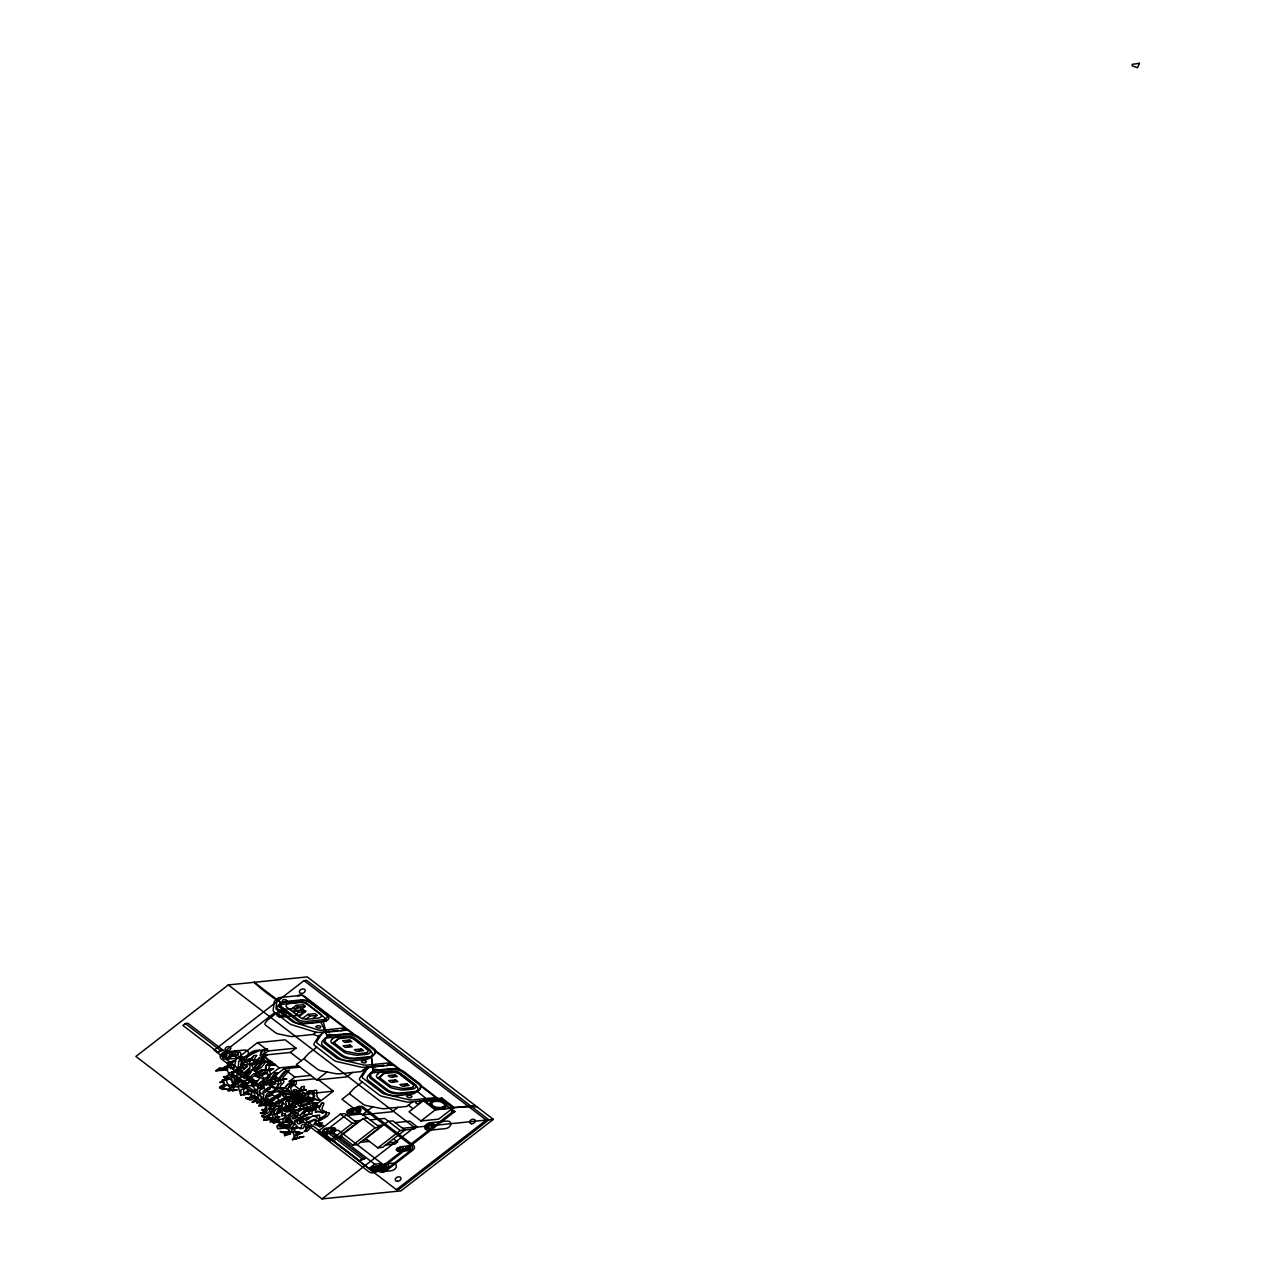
<?xml version="1.0" encoding="UTF-8"?>
<svg xmlns="http://www.w3.org/2000/svg" width="1262" height="1262" viewBox="0 0 1262 1262"><rect width="100%" height="100%" fill="white"/><g stroke="black" fill="none" stroke-linecap="round" stroke-linejoin="round"><path stroke-width="1.5" d="M242.604 1067.952L242.367 1066.611L239.449 1067.636L241.121 1068.804L247.273 1066.469L245.506 1064.418C233.659 1070.428 247.305 1059.181 251.595 1059.938M270.478 1068.946L273.665 1068.662L269.674 1071.154L270.478 1074.577L267.86 1074.845L267.039 1071.422L271.03 1068.93L266.203 1070.097L266.219 1065.727L268.427 1064.387L269.973 1065.601L275.526 1064.513L267.008 1064.355L265.73 1065.98L265.194 1071.564L259.104 1075.476L255.208 1076.06L259.767 1078.111L258.016 1080.635L255.839 1081.36C254.056 1080.745 246.39 1083.553 252.921 1081.203A1.956 1.341 -22 0 1 252.873 1081.692M234.243 1067.668L230.441 1068.583C232.744 1066.343 231.908 1058.361 235.284 1061.326M228.832 1077.701L223.406 1076.833L227.523 1076.344M265.383 1105.039C248.835 1108.809 269.547 1100.906 256.991 1102.941C256.533 1098.492 248.472 1104.313 254.561 1100.574M230.867 1089.769C230 1092.703 224.92 1089.311 229.368 1088.633C231.892 1081.36 212.3 1088.806 224.731 1088.696C233.88 1089.516 212.884 1089.847 221.702 1085.746A4.212 2.903 -22 0 0 222.238 1085.494L223.658 1084.736L223.059 1081.487L219.888 1082.496L224.999 1078.915L229.432 1079.12L223.532 1080.54L224.731 1084.626L231.656 1086.188L236.12 1085.068L239.307 1080.051L242.067 1080.067L239.875 1081.329L239.307 1080.051M239.591 1073.915L240.301 1071.517M250.728 1064.103L248.456 1064.639L246.973 1062.983L247.052 1061.563L249.639 1060.522L248.377 1060.127M283.366 1099.959L284.975 1098.271M272.892 1106.159C275.226 1109.992 272.056 1108.588 269.295 1108.351C272.245 1104.518 263.9 1105.607 269.516 1104.849M281.284 1094.485L278.35 1094.359L275.384 1095.968L278.35 1095.968L277.687 1097.877L280.038 1096.741L280.479 1095.069C283.95 1091.63 289.708 1094.753 293.099 1092.293A1.956 1.357 -22 0 1 293.415 1091.772L293.888 1091.046A3.896 2.682 -22 0 0 294.014 1089.879L296.649 1089.611L297.138 1090.715L292.737 1093.349L294.519 1093.649L300.182 1089.453L301.728 1086.614L304.552 1086.393L303.621 1088.822L306.571 1089.942L300.735 1089.974L295.056 1094.406L283.934 1094.422L282.514 1095.384L283.098 1095.968C285.023 1099.454 300.703 1093.649 290.323 1096.315A13.409 9.26 -22 0 1 287.878 1097.498C285.007 1096.978 276.283 1101.458 284.313 1099.849M254.498 1064.103L251.879 1065.428L253.315 1068.299L250.191 1072.321L247.163 1072.779L249.103 1068.315L241.184 1075.161C239.559 1082.133 233.959 1071.233 230.473 1076.029C230.741 1078.411 236.925 1086.629 228.895 1077.89L228.816 1076.723L226.229 1077.969M273.475 1112.264L274.611 1110.087M265.935 1100.18C266.408 1100.748 257.448 1103.083 263.679 1104.282L268.743 1100.748L267.702 1099.675L264.436 1100.338L268.254 1098.476L265.556 1097.293L269.784 1094.233L272.418 1093.965C270.478 1097.293 265.115 1097.53 269.784 1094.233M294.409 1091.788L294.014 1089.879M224.873 1077.653L226.245 1077.511M240.285 1084.752L243.834 1080.745L239.496 1082.212L237.792 1084.153L238.281 1086.014A18.63 12.872 -22 0 0 242.367 1087.292C247.368 1085.636 248.472 1091.094 252.763 1091.125C259.578 1089.832 249.955 1086.913 253.914 1085.383L255.65 1085.178M234.306 1054.764L235.6 1053.013A13.014 8.992 -22 0 1 237.351 1051.483C239.654 1049.29 232.555 1051.278 232.397 1053.013A12.573 8.676 -22 0 1 230.646 1054.858L229.526 1056.468L234.574 1055.537M271.03 1102.215L268.806 1104.881M297.075 1137.535L297.422 1135.169L302.848 1132.503L295.308 1135.043L294.567 1138.292L304 1136.494L292.421 1139.696C296.538 1135.027 292.2 1129.159 286.868 1132.503L285.449 1134.38L290.717 1133.891L284.534 1135.642L284.628 1134.144A2.808 1.94 -22 0 0 283.477 1133.008C274.927 1129.616 288.525 1133.86 289.282 1130.373C287.137 1125.12 276.725 1131.667 276.867 1126.288L279.47 1123.29L283.414 1123.038L278.855 1125.846L280.779 1123.306L279.785 1123.243M303.89 1090.463L300.987 1089.09L301.728 1086.614M240.285 1069.371L237.871 1069.608L238.139 1071.454L237.051 1072.243C235.379 1080.651 247.415 1067.889 238.66 1071.438C242.777 1069.624 236.94 1068.835 239.748 1066.879M258.079 1072.321L257.89 1071.201L255.271 1071.47L256.549 1073.363L260.887 1069.955L265.414 1069.592M242.667 1059.875L239.149 1059.686L241.689 1058.786L242.825 1060.364L240.821 1065.68M294.724 1080.493C288.903 1079.42 291.506 1087.308 286.553 1089.043C283.24 1088.649 288.335 1082.796 290.607 1083.38M303.401 1120.987L299.725 1121.524L307.281 1117.454L305.372 1119.709L306.098 1120.12L312.96 1115.845L317.519 1115.403L316.178 1117.391L319.034 1119.252L324.855 1115.655L326.29 1112.879L328.925 1112.611L329.492 1113.589L327.189 1116.302L318.545 1121.366L319.065 1123.495M273.081 1105.023L276.204 1104.297M250.681 1072.763L248.961 1072.937L247.825 1074.845L248.803 1075.098L251.958 1070.081L254.388 1068.93L254.325 1067.068L256.565 1064.008L263.695 1060.553L261.55 1056.357L260.067 1055.789L261.534 1050.094L267.718 1049.101L265.667 1049.921L264.247 1052.555L263.868 1053.612L265.462 1054.732M225.535 1069.356C233.139 1059.607 221.733 1070.933 218.61 1069.782L219.336 1068.204L221.97 1067.936L221.276 1069.403M288.162 1133.765L291.427 1131.667M243.708 1075.303L247.652 1071.28M297.548 1120.435L308.78 1114.188M263.506 1101.537L266.44 1094.864C267.339 1091.078 279.801 1090.273 276.993 1089.059L277.672 1088.491M252.274 1081.266L253.867 1079.215L245.617 1080.635L253.757 1073.741L258.805 1073.852L263.537 1070.286M248.882 1079.499L248.551 1080.556M289.361 1085.872L290.37 1084.184M256.312 1063.093C247.415 1064.418 259.672 1063.677 260.177 1059.938M248.015 1092.766L248.33 1094.485L252.084 1094.059C251.69 1094.485 249.781 1089.122 253.694 1092.498C256.517 1094.785 253.804 1098.839 250.665 1097.151C251.737 1094.406 248.409 1099.928 246.295 1098.145C242.683 1097.703 255.208 1102.136 252.416 1097.845M240.585 1060.096L238.486 1061.863C239.827 1068.062 234.038 1072.179 229.006 1072.889C227.681 1078.773 236.12 1071.249 237.871 1069.608M322.283 1112.926L326.085 1111.79L322.283 1112.926L317.235 1111.128L315.453 1112.311L315.674 1108.982L311.225 1110.024L308.796 1112.611L310.042 1113.463L309.364 1114.172L305.294 1114.535L294.945 1120.577C291.396 1126.272 302.833 1115.513 300.182 1121.019M241.152 1064.671L241.121 1061.594L242.793 1060.254M233.533 1074.861L232.176 1076.186L232.76 1077.322M235.379 1050.773L234.716 1051.751A13.014 8.992 -22 0 0 232.981 1053.281C229.479 1055.3 239.181 1057.556 237.619 1053.092C243.519 1048.706 238.124 1061.563 245.759 1056.262C248.724 1055.032 250.491 1051.956 253.63 1051.057C273.065 1047.397 242.635 1054.874 246.816 1059.938M253.914 1085.383L254.829 1086.203L256.344 1082.417L251.39 1083.821L256.423 1083.853M236.578 1076.423C236.799 1081.629 247.368 1072.4 243.692 1076.66C244.292 1083.995 246.831 1070.081 247.667 1073.631L248.961 1072.937M291.175 1107.342C293.636 1101.836 283.051 1110.355 289.14 1109.377C294.882 1108.32 285.338 1114.961 284.912 1110.481L287.815 1107.389M269.011 1094.769L274.501 1090.494M276.094 1119.899L272.702 1121.965C262.922 1120.53 289.566 1117.958 275.053 1122.06A7.793 5.379 -22 0 0 274.043 1122.47L273.255 1122.77L279.707 1121.981M291.664 1120.908L286.49 1120.356C285.433 1125.641 277.466 1119.441 273.523 1123.038M303.464 1113.81L305.767 1111.223L308.922 1110.891M279.47 1078.758L275.715 1076.675L277.561 1072.81L274.927 1073.079L273.239 1077.369L279.249 1079.641L279.77 1077.196L284.171 1071.675L289.487 1070.018L282.846 1077.858A5.08 3.518 -22 0 0 282.609 1079.31M315.8 1124.584L314.143 1124.347L316.163 1120.057L314.822 1119.252L306.587 1122.565L305.325 1124.016L306.335 1127.14L312.313 1125.783L307.234 1131.178L304.363 1131.541L309.695 1126.051M305.972 1111.159L310.389 1106.948L307.376 1106.932L303.164 1109.077L306.745 1107.531M233.344 1067.762L234.527 1065.443M252.384 1064.323C247.226 1064.197 252.605 1070.223 247.163 1072.779M231.892 1085.131C225.519 1086.677 227.996 1079.673 224.999 1078.915M286.963 1001.239L286.931 1000.592A4.922 3.407 -22 0 0 283.051 999.662L282.183 1001.003A4.922 3.407 -22 0 0 283.54 1001.76M266.298 1111.286L263.095 1111.585L264.31 1113.415L260.461 1112.674L261.881 1113.699C264.862 1114.914 271.298 1112.705 269.39 1109.172M289.692 1121.129L289.44 1122.36L286.49 1120.356M283.571 1122.738C280.464 1119.441 288.115 1115.797 290.307 1113.163C292.453 1110.103 302.47 1109.85 299.946 1106.79L309.348 1103.84C311.84 1108.446 323.971 1106.6 314.948 1104.25C324.791 1099.754 298.526 1107.2 314.096 1099.107C323.498 1101.079 320.343 1100.685 317.046 1097.041L316.699 1090.21L313.796 1090.51L312.187 1094.264L313.67 1095.637C312.25 1100.543 304.016 1105.717 298.211 1105.749L298.147 1104.282L301.697 1101.568L309.711 1100.259L308.843 1098.871M256.912 1071.296L256.407 1070.381L261.565 1067.336L265.509 1062.241L261.534 1062.919L258.552 1066.706L255.366 1068.346C253.757 1064.529 266.408 1059.465 260.95 1063.361M267.749 1119.299L263.742 1120.104L264.563 1118.495C256.375 1112.516 271.188 1118.258 274.201 1118.637M286.963 1107.468C283.177 1109.361 278.318 1110.56 275.7 1113.999C278.445 1112.043 284.707 1109.992 281.536 1115.561C282.231 1111.917 288.083 1113.478 285.117 1116.87C283.84 1121.003 269.926 1119.867 277.356 1116.965L279.99 1116.696C277.309 1116.381 276.378 1120.151 279.959 1119.489M249.986 1099.991L249.024 1098.776L250.239 1097.751L253.22 1097.893L255.098 1096.426L256.88 1097.356C261.723 1103.509 254.072 1089.958 258.552 1087.497C257.401 1085.083 260.004 1082.575 262.196 1081.613L266.55 1081.297C266.392 1076.802 277.135 1074.672 262.401 1078.994L258.994 1076.092L265.761 1072.858L267.86 1074.845M290.213 1125.199L284.786 1124.537L281.489 1126.161L285.512 1125.893M259.783 1090.62L259.278 1092.797L261.96 1098.603L258.852 1099.833M243.881 1094.706L248.188 1091.251L246.973 1094.359L243.881 1094.706C243.866 1091.236 251.359 1090.794 245.853 1088.112L241.026 1089.579L240.695 1095.132L238.36 1087.024L233.013 1086.582L230.315 1088.349L232.35 1090.179L237.366 1089.674L236.735 1090.131L232.476 1090.731L229.905 1089.311L227.901 1090.762M289.692 1118.479C289.692 1120.199 284.455 1121.208 286.805 1118.795L289.787 1118.495L292.879 1122.249L291.049 1123.101L289.881 1121.098M285.244 1114.078L284.471 1115.576L281.836 1115.845M308.464 1118.795L309.916 1117.186L306.619 1117.422M257.905 1067.131L260.698 1063.582M265.036 1101.395L264.421 1103.635M299.867 1121.508C301.586 1125.925 293.999 1123.511 298.826 1119.946M296.491 1091.567L295.482 1093.144M300.167 1102.026C295.198 1101.71 303.353 1096.757 305.861 1098.003L309.821 1098.823L305.025 1096.615L307.928 1092.245L310.342 1090.92L306.981 1091.709L303.322 1096.93L295.229 1100.764L298.731 1097.151L304.221 1095.384L298.447 1099.36M297.027 1097.419C315.043 1086.55 289.282 1099.486 286.285 1099.502M262.149 1061.09L262.811 1059.67L255.823 1062.21L259.231 1058.092L254.467 1062.336L248.74 1064.292M274.69 1081.471L272.276 1081.708C273.333 1085.572 273.333 1083.317 268.853 1084.31C268.333 1086.046 274.28 1089.863 276.962 1086.992L279.139 1080.177L274.58 1081.755L274.248 1082.701L276.189 1083.506L272.355 1084.989M305.262 1111.98L300.309 1114.914L307.376 1106.932M301.05 1100.811L304.962 1098.066M304.331 1131.415C308.007 1129.679 304.284 1121.129 301.303 1125.704C303.148 1129.805 295.986 1126.114 292.453 1128.891L291.585 1129.632C291.538 1135.027 303.29 1128.985 298.416 1133.718M274.469 1099.691L271.693 1099.707C268.412 1101.032 273.286 1104.802 268.207 1104.976M287.626 1117.927L291.096 1113.999L297.027 1110.45A4.622 3.187 -22 0 1 300.261 1108.793M324.981 1111.869L324.665 1111.096C317.551 1110.118 328.01 1101.426 321.763 1103.051L319.018 1108.383L322.299 1112.343L323.451 1112.059M254.687 1100.448C253.725 1096.221 258.852 1104.266 261.376 1101.584L263.932 1094.864L260.366 1092.892C255.681 1089.201 266.282 1088.38 263.679 1088.207M292.958 1106.569L295.718 1106.6L292.863 1108.809L292.958 1106.569L288.367 1108.699L289.172 1105.906M231.687 1064.97L230.82 1062.762L231.593 1061.516L228.816 1061.784L227.46 1063.866L229.163 1066.974C226.229 1070.129 218.641 1071.438 225.362 1066.453M238.755 1052.65C236.578 1054.638 238.344 1058.944 241.436 1057.351M256.991 1102.941L257.89 1101.978L259.783 1102.483M247.368 1066.358L243.266 1069.845L246.216 1066.564M315.563 1124.584L319.87 1126.761L320.879 1125.609L317.945 1124.868L319.901 1123.117L322.536 1122.849L320.58 1124.6L321.589 1125.373M253.362 1056.404C249.718 1059.496 254.766 1061.516 257.637 1059.812M269.989 1088.791L270.257 1087.907L268.175 1087.481L266.629 1089.043C269.216 1088.317 267.938 1091.441 269.989 1088.791L269.831 1087.655M247.352 1083.979L245.916 1082.717L243.282 1082.97L239.638 1085.667L243.613 1084.784M238.786 1081.313L237.382 1082.244C235.047 1086.645 229.652 1085.572 234.495 1081.345C235.805 1078.442 230.031 1076.612 235.426 1075.887M273.68 1078.805L266.534 1084.894M255.744 1060.001L254.53 1058.755L256.785 1055.3L254.151 1055.568L251.154 1058.487C229.069 1065.254 261.344 1048.343 255.523 1050.583M303.59 1108.162L302.58 1106.522L309.253 1103.84M304.457 1100.59L300.719 1100.811L296.602 1104.155C289.976 1102.704 287.831 1106.159 295.608 1106.064M286.08 1120.025L286.506 1118.29L289.455 1117.485C294.914 1114.046 299.425 1111.349 304.394 1107.768M283.051 1100.59L281.079 1101.663C277.514 1102.105 280.511 1098.95 275.463 1102.136L276.425 1102.751L273.996 1104.534M254.261 1085.336L256.438 1083.995M234.732 1089.942L232.476 1090.731M274.927 1073.079L270.399 1079.105L260.429 1086.472L263.711 1086.251M282.72 1102.531L281.016 1105.827L282.357 1105.906L283.177 1102.925C279.833 1100.448 286.979 1098.792 288.509 1099.281M264.641 1113.999C270.052 1109.692 263.774 1106.033 268.49 1101.915C269.532 1096.993 280.306 1095.227 273.097 1100.464L271.693 1099.707M278.744 1101.458L277.814 1102.515L279.06 1102.483L276.757 1103.982L271.677 1105.512C270.226 1107.705 276.331 1103.666 276.82 1105.969L271.046 1111.38L270.809 1113.258L266.708 1115.955L267.796 1116.255C272.639 1114.441 277.151 1100.417 272.608 1116.807L274.501 1118.479L268.664 1118.858L261.755 1115.939M285.086 1108.194L293.92 1102.042L298.826 1102.168M295.103 1124.048L291.427 1127.581L292.532 1128.323M260.603 1059.891L261.865 1057.824L259.231 1058.092M297.627 1115.86L294.787 1118.195M281.899 1125.972L284.376 1124.505L281.3 1124.647L279.265 1126.24L287.641 1127.613L285.354 1125.799L282.483 1126.288M243.787 1080.982L247.352 1083.506L251.233 1079.483M266.314 1090.51C263.269 1094.264 268.885 1089.705 264.878 1090.384C261.565 1091.346 262.78 1094.533 265.604 1092.056M255.082 1060.064L253.615 1060.9L250.05 1059.244C247.115 1059.165 239.528 1065.018 242.478 1064.876M250.696 1060.411L249.277 1062.083L250.759 1064.087M272.892 1099.581L274.8 1097.072M308.685 1098.823L300.719 1100.811M286.095 1119.331C281.694 1122.517 291.711 1122.202 290.039 1125.783C286.111 1129.49 289.834 1123.811 286.884 1125.988L284.786 1124.537M263.095 1061.941L267.307 1062.052M269.405 1065.002L268.774 1069.734M256.58 1097.072L252.826 1097.987M219.336 1068.204L215.755 1070.76L223.611 1070.192M229.526 1056.468C239.938 1052.808 235.189 1060.459 234.716 1065.68C234.874 1066.926 232.965 1070.192 232.571 1067.841M228.28 984.928L135.902 1056.436L322.031 1198.9L400.969 1190.871L493.347 1119.362L307.234 976.898L228.28 984.928L414.409 1127.392L493.347 1119.362M185.309 1023.545L182.88 1025.422L218.01 1052.319L223.074 1050.173L187.928 1023.277L185.309 1023.545L220.44 1050.441L223.074 1050.173M278.034 998.321L275.242 1000.482A2.903 2.003 -22 0 0 274.17 1002.138L273.176 1010.231A2.903 2.003 -22 0 0 273.759 1011.588L289.329 1023.514A11.532 7.966 -22 0 0 291.869 1024.791L314.916 1031.937A11.532 7.966 -22 0 0 319.759 1032.348L337.885 1030.502L337.017 1031.18M226.087 1059.291L396.394 1189.656L399.029 1189.388L488.883 1119.82L306.666 980.337L304.032 980.606L214.161 1050.173L222.301 1056.389M281.678 1002.659L278.381 1005.215A3.644 2.508 -22 0 0 277.766 1009.001L294.472 1021.778A14.481 10.001 -22 0 0 303.732 1023.908L320.154 1022.236A3.644 2.508 -22 0 0 322.741 1021.195L326.038 1018.655M218.01 1052.319L220.44 1050.441M279.091 1006.571L282.041 1004.3M274.911 1012.487L222.017 1053.423A5.08 3.502 -22 0 0 221.165 1058.708L228.99 1064.702M276.126 1013.418L268.017 1019.696A2.903 2.003 -22 0 0 267.497 1020.185L265.477 1022.583A2.903 2.003 -22 0 0 265.509 1025.107L275.116 1032.458A11.532 7.966 -22 0 0 278.602 1033.988L289.676 1036.291A11.532 7.966 -22 0 0 293.573 1036.449L313.26 1034.461L318.765 1036.354M290.355 1009.9L296.16 1005.42L303.164 1004.71L305.341 1006.366L300.545 1010.089M292.532 1011.572L298.321 1007.076L305.341 1006.366M293.857 1012.581L296.57 1010.483L303.574 1009.774L305.751 1011.43L299.094 1016.588M298.384 1065.917L279.233 1067.857L262.764 1055.253L290.418 1052.445L296.002 1048.107L285.165 1039.825L257.511 1042.633L227.949 1065.522L242.856 1076.928L246.926 1076.518M296.018 1014.238L298.731 1012.14L305.751 1011.43M302.391 1018.608L307.865 1014.38L314.869 1013.67L317.046 1015.326L312.787 1018.623M305.909 1019.223L310.026 1016.036L317.046 1015.326M262.764 1055.253L268.349 1050.93L296.002 1048.107M242.856 1076.928L245.159 1075.161L257.558 1084.642L264.342 1083.948M313.26 1034.461L316.131 1032.221M322.378 1033.278L319.586 1035.439A2.903 2.003 -22 0 0 318.86 1036.212L314.285 1043.185A2.903 2.003 -22 0 0 314.506 1045.425L333.689 1060.112A11.579 7.998 -22 0 0 336.97 1061.594L360.522 1067.021A11.579 7.998 -22 0 0 364.655 1067.242L384.027 1065.27L383.159 1065.948M257.558 1084.642L279.233 1067.857M299.993 1067.131L283.966 1068.772L254.403 1091.662L269.311 1103.067L273.381 1102.657M316.778 1047.16L308.875 1053.281A2.903 2.003 -22 0 0 308.464 1053.66L305.199 1057.162A2.903 2.003 -22 0 0 305.12 1059.796L317.425 1069.214A11.579 7.998 -22 0 0 321.021 1070.775L335.597 1073.647A11.579 7.998 -22 0 0 339.415 1073.804L361.248 1071.58L367.195 1066.989M304.599 1058.14L296.46 1064.45L316.73 1079.957L346.734 1076.896L352.445 1072.479M341.166 1030.754L344.826 1027.915L302.154 995.261L280.101 997.501A2.903 2.003 -22 0 0 276.962 999.977L275.968 1008.07A2.903 2.003 -22 0 0 276.552 1009.426L292.121 1021.352A11.532 7.966 -22 0 0 294.677 1022.63L317.709 1029.776A11.532 7.966 -22 0 0 322.551 1030.186L344.826 1027.915M332.427 1043.311L337.822 1039.131M318.434 1079.783L333.326 1091.188L305.688 1093.996L289.219 1081.392L294.803 1077.07L310.831 1075.429M346.892 1042.175L349.684 1040.014L351.846 1041.671L344.826 1042.38L342.665 1040.724L349.684 1040.014M269.311 1103.067L271.598 1101.3L283.997 1110.781L314.333 1108.273M347.302 1047.239L350.095 1045.078L352.256 1046.734L345.236 1047.444L343.075 1045.788L350.095 1045.078M316.73 1079.957L327.047 1071.959M358.597 1051.136L361.389 1048.974L363.551 1050.631L356.531 1051.341L354.37 1049.684L361.389 1048.974M283.997 1110.781L305.688 1093.996M364.434 1054.527L367.416 1052.224M373.505 1055.032L370.003 1057.745A5.789 3.991 -22 0 1 365.901 1059.386L352.887 1060.711A23.142 15.996 -22 0 1 338.074 1057.304L322.804 1045.614A5.789 3.991 -22 0 1 323.782 1039.604L327.284 1036.891L323.23 1021.415M311.651 1107.973L333.326 1091.188M367.889 1068.109L365.097 1070.271A2.903 2.003 -22 0 0 364.371 1071.044L359.796 1078.016A2.903 2.003 -22 0 0 360.017 1080.272L379.199 1094.943A11.579 7.998 -22 0 0 382.481 1096.426L406.033 1101.852A11.579 7.998 -22 0 0 410.182 1102.073L441.022 1098.918L452.963 1108.068L438.655 1119.142L420.972 1120.94L409.03 1111.806L423.338 1100.716L435.28 1109.866L452.963 1108.068M320.422 1021.715A161.157 111.34 -22 0 1 327.284 1036.812L325.044 1038.531A5.774 3.991 -22 0 1 327.631 1037.9L340.961 1036.544A23.142 15.996 -22 0 1 355.774 1039.951L371.485 1052.003A5.774 3.991 -22 0 1 371.375 1056.704L373.063 1071.517L369.293 1074.435A5.789 3.991 -22 0 0 368.315 1080.461L383.585 1092.151A23.142 15.996 -22 0 0 398.398 1095.542L411.412 1094.217A5.789 3.991 -22 0 0 415.513 1092.576L419.016 1089.879M362.289 1082.007L354.385 1088.112A2.903 2.003 -22 0 0 353.975 1088.491L350.71 1091.993A2.903 2.003 -22 0 0 350.631 1094.643L362.935 1104.061A11.579 7.998 -22 0 0 366.532 1105.607L381.124 1108.493A11.579 7.998 -22 0 0 384.926 1108.635L406.758 1106.427L412.706 1101.821M350.11 1092.987L341.986 1099.281L362.241 1114.788L392.245 1111.743L397.956 1107.31M386.677 1065.585L390.337 1062.762L375.65 1051.514M377.937 1078.142L383.332 1073.978M340.346 1114.109L317.992 1131.415L330.013 1140.611L334.682 1140.138L357.036 1122.833L345.015 1113.636L340.346 1114.109L352.382 1123.306L357.036 1122.833M392.403 1077.007L395.195 1074.845L397.356 1076.502L390.352 1077.212L388.175 1075.555L395.195 1074.845M327.047 1132.03L324.618 1133.923L359.749 1160.819L364.813 1158.658L329.682 1131.762L327.047 1132.03L362.178 1158.926L364.813 1158.658M392.813 1082.07L395.605 1079.909L397.767 1081.566L390.763 1082.275L388.586 1080.619L395.605 1079.909M331.37 1131.004L325.785 1135.343L369.119 1168.517L376.139 1167.792L381.723 1163.469L338.39 1130.295L331.37 1131.004L374.719 1164.179L381.723 1163.469M362.241 1114.788L372.574 1106.806M330.013 1140.611L352.382 1123.306M404.108 1085.967L406.9 1083.806L409.062 1085.462L402.057 1086.172L399.88 1084.515L406.9 1083.806M363.093 1118.605L340.74 1135.91L352.776 1145.123L357.446 1144.65L379.799 1127.345L367.763 1118.132L363.093 1118.605L375.13 1127.818L379.799 1127.345M409.961 1089.358L412.926 1087.055M352.776 1145.123L375.13 1127.818M433.055 1099.754L435.847 1097.593L421.161 1086.345M429.963 1104.282L432.566 1102.262M359.749 1160.819L362.178 1158.926M377.859 1147.852L400.228 1130.547L404.881 1130.074L392.861 1120.861L388.191 1121.334L365.838 1138.639L377.859 1147.852L382.528 1147.379L404.881 1130.074M425.42 1101.458L439.444 1100.038L441.952 1098.082L454.352 1107.579M420.972 1120.94L435.28 1109.866M322.031 1198.9L414.409 1127.392M393.57 1138.845L397.625 1141.952L394.832 1144.113L385.541 1145.06M395.195 1122.644L409.819 1121.161L417.186 1126.808L414.393 1128.969L404.723 1129.947M441.621 1108.162L443.719 1106.537M369.119 1168.517L374.719 1164.179M451.717 1109.03L454.951 1111.506L452.742 1111.727L375.902 1171.215A5.08 3.502 -22 0 1 369.056 1171.909L288.588 1110.323M454.951 1111.506L378.111 1170.978A5.08 3.502 -22 0 1 374.514 1172.43L372.29 1172.65M396.394 1189.656L486.264 1120.072L304.032 980.606M265.635 1109.235L261.66 1109.74L266.503 1110.292M304.694 1125.625L303.117 1128.386L300.151 1128.764M233.076 1060.885C231.987 1063.614 229.652 1068.804 228.201 1063.03L228.816 1061.784M321.905 1103.146L319.254 1106.742L312.976 1108.951L311.146 1107.878L309.49 1110.623L306.13 1111.112M287.957 1090.731L281.836 1092.056L283.24 1093.649M278.113 1103.098L282.278 1102.168M312.692 1110.592C310.326 1112.674 314.885 1114.709 309.001 1114.236M278.445 1101.931L282.309 1100.054M279.202 1094.706L280.811 1093.823L279.202 1092.324L285.023 1091.204C287.215 1088.522 289.945 1093.223 292.642 1091.472C287.768 1088.002 293.257 1085.352 296.302 1084.137C297.248 1080.777 293.478 1078.253 292.705 1083.522C291.001 1088.112 290.686 1082.307 291.901 1080.651M272.434 1114.33L267.796 1116.255M302.612 1090.147L298.258 1093.902L294.803 1094.454M242.225 1059.118L242.556 1059.891M286.332 1094.312L285.149 1095.116L287.499 1097.088M254.072 1084.09C249.876 1087.891 244.181 1082.985 239.638 1085.667M300.214 1132.771C297.027 1136.431 293.636 1133.528 297.595 1131.809M223.264 1081.818L219.888 1082.496M241.468 1066.138L246.753 1064.781M319.018 1111.396L315.453 1112.311M289.203 1100.732L288.099 1101.631L289.25 1104.25M264.436 1100.338L267.702 1099.675M264.452 1081.566L260.887 1085.935M261.865 1109.582C268.632 1111.98 262.575 1103.903 267.639 1103.43C266.582 1102.026 261.534 1105.607 259.656 1105.275M265.588 1110.386C268.317 1109.456 264.988 1113.526 263.395 1111.443M276.867 1113.936L277.829 1116.334L275.242 1116.633L274.122 1112.674C275.368 1106.711 284.739 1106.695 280.558 1109.377C284.013 1107.941 288.351 1105.118 285.464 1101.9L286.963 1100.764C292.879 1098.76 286.285 1106.884 291.017 1104.897M300.214 1123.432C304.032 1122.233 304.631 1119.583 299.725 1121.524M255.949 1082.433L254.482 1084.042M279.896 1094.643L278.019 1095.7L280.432 1095.763M292.453 1096.299L284.139 1098.35M271.756 1083.9L270.667 1085.02L275.242 1087.67M241.484 1079.846L239.48 1078.789L237.761 1079.389L237.635 1080.982L231.751 1085.273M256.012 1101.237L252.1 1102.389M315.011 1099.47L311.935 1101.726L312.881 1103.067M272.276 1081.708L267.102 1084.689L263.301 1085.099L272.245 1077.922L275.873 1079.925L274.58 1081.755L279.044 1080.556M284.534 1135.642L287.468 1133.844M243.203 1080.714L241.957 1080.982M296.759 1097.703L291.711 1099.502L293.872 1101.142M370.444 1073.52L370.555 1073.473A5.774 3.991 -22 0 1 373.142 1072.747L386.472 1071.391A23.142 15.996 -22 0 1 401.284 1074.782L416.996 1086.834A5.774 3.991 -22 0 1 417.123 1091.236L427.313 1099.581M286.9 1070.413L280.211 1078.127A5.08 3.518 -22 0 0 279.975 1079.578L286.868 1079.042L280.353 1080.02L281.189 1083.048L278.728 1084.342L277.277 1087.513L283.997 1087.97M315.61 1119.52L308.575 1122.864L308.48 1126.303M249.718 1060.001L250.807 1059.528M266.534 1073.11L261.613 1075.823L264.058 1078.411M220.598 1070.444C227.176 1066.011 231.261 1074.924 226.229 1076.486M236.436 1071.186L231.451 1072.29M282.388 1111.996L275.857 1114.046M319.901 1123.117L316.652 1123.921L315.705 1122.486C318.071 1118.968 326.795 1118.069 326.29 1112.879M316.131 1109.282L311.888 1110.67M219.84 1070.16L215.755 1070.76M265.856 1062.21C279.943 1061.468 264.846 1062.967 265.746 1055.616L267.244 1054.685L261.739 1054.685C259.704 1052.445 265.73 1048.927 264.105 1049.321M280.921 1128.181L277.545 1128.764M223.674 1079.799L222.27 1079.941M297.091 1138.608L292.421 1139.696M291.79 1096.378L291.128 1095.826M282.862 1109.219L279.501 1109.897M298.337 1127.313L294.22 1129.364L294.078 1130.452L297.012 1132.124M265.509 1069.797C257.779 1069.876 253.788 1078.852 246.327 1079.767M250.286 1081.471C249.135 1083.569 244.197 1085.919 243.282 1082.97M269.689 1106.522L269.185 1108.509M261.786 1070.46L263.032 1069.908L261.581 1069.797M314.27 1106.884C319.27 1105.086 313.197 1107.042 312.313 1104.518L314.995 1103.114L313.844 1102.846M225.709 1076.628L223.847 1076.786M238.707 1080.871L235 1081.313L235.126 1079.657L238.36 1079.073M272.45 1108.746L271.456 1108.967M225.646 1085.525L222.412 1086.992L225.22 1088.633M288.604 1083.585L284.439 1087.86L279.407 1087.607M232.034 1072.227L231.372 1073.962M234.779 1086.535L232.934 1088.081L234.921 1089.863M245.964 1088.175L243.661 1089.311L243.566 1094.659L240.695 1095.132M271.614 1094.943C272.813 1088.806 296.791 1092.813 276.204 1088.033L274.375 1089.327L274.8 1090.557M317.914 1100.369L313.765 1098.224L314.774 1095.59L313.449 1093.697L313.796 1090.51M296.822 1101.71L293.62 1103.445L298.163 1103.587M222.932 1089.548L224.731 1088.696M269.5 1062.099L264.783 1060.632L263.111 1055.884L264.61 1054.953L263.285 1054.953M238.565 1071.706L241.405 1070.271L242.209 1071.201M282.12 1080.051L283.871 1079.294M291.727 1093.334L284.25 1093.428M296.255 1138.687L301.366 1136.762L299.693 1136.825M286.411 1132.046L280.101 1131.572M294.835 1106.143L296.759 1106.916L293.904 1107.926M256.959 1060.443L253.615 1060.9M260.635 1062.194L264.389 1061.184M247.589 1073.678L245.964 1073.804M262.922 1081.723L267.702 1076.675M246.973 1084.91L243.96 1085.241M292.027 1094.217L288.619 1094.611M301.586 1095.653L297.201 1097.214L292.358 1102.105L289.077 1099.77L301.066 1094.044L298.81 1094.217M263.742 1120.104L272.971 1119.631L270.1 1122.17M276.552 1105.386L271.125 1106.348M278.239 1120.183L279.391 1120.025M289.313 1109.629L291.191 1109.456M248.33 1094.485L249.45 1094.328C250.539 1094.028 246.595 1092.987 249.213 1091.094L251.564 1091.125M282.041 1107.784L278.728 1108.872L276.757 1112.532M281.852 1106.159L278.381 1106.096L280.085 1102.389M255.271 1071.47L253.772 1070.649L258.931 1067.605L262.528 1062.541M269.973 1065.601L272.766 1064.765M268.822 1109.235C274.958 1110.607 266.25 1102.909 273.586 1104.234M298.605 995.497L300.813 995.261A5.08 3.502 -22 0 1 304.063 996.018L355.158 1035.108M282.325 1009.553L298.668 1007.896A5.111 3.534 -22 0 1 302.943 1011.162A5.111 3.534 -22 0 1 297.438 1015.421L281.095 1017.077M390.337 1062.762L367.447 1065.081A11.579 7.998 -22 0 1 363.314 1064.86L339.762 1059.433A11.579 7.998 -22 0 1 336.481 1057.95L317.298 1043.264A2.903 2.003 -22 0 1 317.077 1041.008L321.652 1034.051A2.903 2.003 -22 0 1 324.444 1032.458L347.665 1030.092L353.534 1034.588M227.838 1051.735L244.181 1050.079A5.111 3.534 -22 0 1 248.456 1053.344A5.111 3.534 -22 0 1 242.951 1057.603L226.592 1059.26M232.066 1054.985L237.114 1054.606M249.639 1060.522L252.116 1060.269M256.943 1063.077L257.842 1062.998M242.919 1065.475L245.538 1065.207M268.049 1063.645L273.996 1064.639M225.125 1070.097L227.712 1069.845M244.323 1075.208L247.021 1074.956M255.634 1075.823L258.852 1075.571M239.78 1077.843L240.758 1077.732M240.379 1077.858C238.218 1078.474 232.76 1078.616 234.133 1076.013M237.84 1079.12L239.906 1078.931M231.861 1082.449L234.275 1082.212M254.356 1080.729L257.606 1080.761M289.219 1081.392L315.153 1078.758M251.075 1085.951L253.457 1085.714M250.791 1095.889L253.583 1095.668L253.804 1096.915M309.253 1090.794L313.055 1090.778L310.562 1091.977L307.66 1096.347L312.014 1098.382M245.664 1098.177L248.866 1097.877M254.498 1098.776L257.338 1098.555L261.471 1101.458M292.058 1097.688L293.589 1097.53M309.663 1099.044L311.525 1098.855M260.461 1112.674L264.578 1112.91M300.498 1108.841L301.429 1108.746M435.847 1097.593L412.974 1099.912A11.579 7.998 -22 0 1 408.841 1099.691L385.273 1094.264A11.579 7.998 -22 0 1 381.992 1092.782L362.809 1078.111A2.903 2.003 -22 0 1 362.588 1075.855L367.163 1068.882A2.903 2.003 -22 0 1 369.955 1067.289L393.176 1064.923L399.044 1069.419M358.487 1106.553L360.49 1106.364A4.338 2.997 -22 0 1 363.267 1106.995L413.652 1145.565A4.338 2.997 -22 0 1 412.911 1150.076L386.487 1170.537A4.338 2.997 -22 0 1 383.396 1171.767L381.408 1171.972M441.952 1098.082L423.464 1099.975L435.863 1109.456L475.19 1105.465M295.198 1113.541L298.037 1113.321M351.293 1108.809L358.219 1108.099A3.25 2.24 -22 0 1 360.932 1110.181A3.25 2.24 -22 0 1 357.43 1112.879L350.52 1113.589M270.746 1119.709L272.482 1119.52M312.96 1115.845L316.652 1115.75M317.519 1115.403C322.331 1114.015 317.283 1117.312 320.674 1118.479M275.605 1121.871L277.309 1121.697M347.35 1115.419L361.216 1113.999M314.143 1124.347L315.043 1124.253M354.717 1121.05L360.743 1120.435M286.19 1128.622L288.462 1128.386M370.097 1119.915L384.721 1118.432L400.228 1130.547M320.595 1125.483L323.514 1125.341L319.87 1126.761M356.878 1122.707L357.951 1122.596M326.085 1128.402L332.994 1127.692A3.25 2.24 -22 0 1 335.708 1129.774A3.25 2.24 -22 0 1 332.221 1132.471L325.296 1133.181M377.464 1125.562L383.538 1124.947M379.625 1127.218L380.745 1127.108M430.216 1122.754L446.574 1121.098A5.111 3.534 -22 0 1 450.834 1124.363A5.111 3.534 -22 0 1 445.344 1128.622L428.985 1130.279M402.562 1128.291L417.186 1126.808M337.695 1137.819L342.57 1137.314M363.235 1140.154L367.274 1139.744M360.443 1142.331L369.45 1141.416M388.333 1142.883L397.625 1141.952M400.922 1146.701L407.847 1145.991A3.25 2.24 -22 0 1 410.56 1148.073A3.25 2.24 -22 0 1 407.058 1150.786L400.149 1151.48M384.642 1164.037L392.088 1163.28A5.111 3.534 -22 0 1 396.347 1166.545A5.111 3.534 -22 0 1 390.841 1170.805L383.411 1171.562M375.508 1166.309L382.418 1165.599A3.25 2.24 -22 0 1 385.131 1167.681A3.25 2.24 -22 0 1 381.629 1170.395L374.719 1171.089M239.764 1057.461L242.462 1057.193M287.515 1127.439L282.12 1126.24M269.658 1106.301L268.838 1105.449M234.211 1085.904L232.334 1085.225M300.845 1105.48L300.782 1104.013L307.092 1100.527L306.193 1099.076M279.912 1091.378L278.445 1090.557L278.255 1091.756M254.703 1090.478C250.744 1090.731 249.797 1085.099 245.002 1087.024A18.63 12.872 -22 0 1 240.916 1085.746L240.695 1085.557M375.603 1050.757L400.669 1069.955M421.114 1085.604L438.813 1099.155M439.444 1100.038L449.887 1108.036A213.956 147.812 -22 0 1 476.926 1106.837M344.037 1028.53L346.277 1030.234M389.548 1063.361L391.788 1065.065M435.075 1098.192L436.605 1099.376M450.471 1109.992L452.742 1111.727M306.492 1003.085L321.021 1014.206A2.903 2.003 -22 0 1 321.242 1016.462A2.903 2.003 -22 0 1 318.466 1018.055L307.612 1019.144A11.532 7.966 -22 0 1 300.23 1017.456L286.695 1007.108A2.903 2.003 -22 0 1 286.474 1004.836A2.903 2.003 -22 0 1 289.25 1003.258L300.104 1002.154A11.532 7.966 -22 0 1 307.486 1003.842M296.16 1005.42L298.321 1007.076M307.865 1014.38L310.026 1016.036M296.57 1010.483L298.731 1012.14M254.325 982.278L281.331 1002.927A263.979 182.391 -22 0 1 254.198 982.372M362.872 1070.334L364.182 1071.328M408.383 1105.165L412.816 1108.557M290.418 1052.445L301.255 1060.743M362.999 1114.709L367.51 1118.164M257.511 1042.633L268.349 1050.93M283.966 1068.772L294.803 1077.07M374.262 1167.997L378.632 1171.341A4.338 2.997 -22 0 0 384.484 1170.742L410.923 1150.281A4.338 2.997 -22 0 0 411.664 1145.77L361.263 1107.2A4.338 2.997 -22 0 0 355.411 1107.799L328.972 1128.26A4.338 2.997 -22 0 0 328.23 1132.771M244.718 1076.738L259.278 1087.876M280.211 1087.528C279.533 1084.184 286.064 1083.648 283.082 1079.957M260.761 1089.295L261.881 1086.109L263.427 1085.841L264.342 1088.018M290.023 1091.74C283.445 1085.841 296.444 1086.866 293.967 1080.572M373.063 1071.517L371.375 1056.704A5.774 3.991 -22 0 0 373.757 1049.842L358.282 1037.995A23.142 15.996 -22 0 0 343.469 1034.603L330.139 1035.96A5.774 3.991 -22 0 0 324.618 1039.099A5.774 3.991 -22 0 0 325.06 1043.595L340.535 1055.442A23.142 15.996 -22 0 0 355.348 1058.85L368.678 1057.493A6.026 4.165 -22 0 0 371.375 1056.704M225.914 1056.83A2.019 1.388 -22 0 1 226.308 1054.401M399.123 1150.439A2.019 1.388 -22 0 1 399.533 1147.994M428.307 1127.849A2.019 1.388 -22 0 1 428.701 1125.404M284.029 1014.143A2.824 1.956 -22 0 1 284.376 1011.982M229.542 1056.326A2.824 1.956 -22 0 1 229.889 1054.164M386.346 1168.612A2.824 1.956 -22 0 1 386.693 1166.467M431.919 1127.345A2.824 1.956 -22 0 1 432.282 1125.183M297.343 995.75A5.08 3.502 -22 0 1 299.835 995.497M279.265 1004.71A3.597 2.492 -22 0 1 280.338 1004.473L298.479 1002.627A14.481 10.001 -22 0 1 307.739 1004.757L325.612 1018.434A3.597 2.492 -22 0 1 326.006 1021.021M332.789 1130.862A1.988 1.372 -22 0 1 333.704 1128.749M331.023 1131.273A1.988 1.372 -22 0 1 331.212 1129.285A1.988 1.372 -22 0 1 333.831 1128.812A1.988 1.372 -22 0 1 333.941 1130.752M358.613 1111.633A1.988 1.372 -22 0 1 359.023 1109.156M408.147 1149.54A1.988 1.372 -22 0 1 408.541 1147.063M382.828 1169.133A1.988 1.372 -22 0 1 383.222 1166.656M328.893 1031.417A2.461 1.704 -22 0 1 328.972 1031.985M324.287 1032.474A2.461 1.704 -22 0 1 324.555 1031.859M375.145 1066.185A2.556 1.767 -22 0 1 375.208 1066.753M370.334 1067.242A2.556 1.767 -22 0 1 370.602 1066.642M328.42 1032.048A2.461 1.704 -22 0 1 328.688 1031.433M332.001 1035.187A4.922 3.407 -22 0 0 328.42 1034.509L327.536 1035.85A4.922 3.407 -22 0 0 328.167 1036.307M373.852 1066.895A2.556 1.767 -22 0 1 374.104 1066.28M420.656 1101.016A2.556 1.767 -22 0 1 417.959 1103.808A2.556 1.767 -22 0 1 416.113 1101.474M377.512 1070.018A4.922 3.407 -22 0 0 373.931 1069.34L373.047 1070.697A4.922 3.407 -22 0 0 373.678 1071.138M419.804 1103.067A2.556 1.767 -22 0 1 419.615 1101.127M316.115 1026.669L316.305 1027.126A4.922 3.407 -22 0 0 320.059 1027.994L320.974 1026.637A4.922 3.407 -22 0 0 317.188 1025.785L316.115 1026.669M361.468 1061.516L361.673 1061.973A4.922 3.407 -22 0 0 365.412 1062.841L366.374 1061.531A4.922 3.407 -22 0 0 362.557 1060.632L361.484 1061.405M406.979 1096.362L407.184 1096.82A4.922 3.407 -22 0 0 410.923 1097.688L411.964 1096.441A4.922 3.407 -22 0 0 408.068 1095.463L406.995 1096.299M1139.428 63.321L1137.504 67.722L1132.172 65.845L1132.266 64.33L1139.428 63.321M296.917 1126.303C283.903 1135.343 291.806 1117.107 296.917 1126.303M332.411 1038.878L331.685 1039.667A3.313 2.287 -22 0 0 331.59 1042.68L343.501 1051.782A13.219 9.134 -22 0 0 347.618 1053.549L354.527 1054.922A13.219 9.134 -22 0 0 358.865 1055.095L367.084 1054.259A3.313 2.287 -22 0 0 370.239 1052.461A3.313 2.287 -22 0 0 369.987 1049.874L354.89 1038.326A13.219 9.134 -22 0 0 346.435 1036.386L335.235 1037.522A3.313 2.287 -22 0 0 332.411 1038.878M337.317 1039.557L335.298 1041.718A2.208 1.53 -22 0 0 335.235 1043.721L343.895 1050.347A8.818 6.089 -22 0 0 346.64 1051.53L356.2 1053.423A8.818 6.089 -22 0 0 359.102 1053.533L365.854 1052.855A2.208 1.53 -22 0 0 367.794 1049.937L353.581 1039.052A8.818 6.089 -22 0 0 347.933 1037.758L339.194 1038.642A2.208 1.53 -22 0 0 337.317 1039.557M377.922 1073.725L377.196 1074.498A3.313 2.287 -22 0 0 377.117 1077.511L389.011 1086.614A13.219 9.134 -22 0 0 393.129 1088.396L400.038 1089.753A13.219 9.134 -22 0 0 404.392 1089.926L412.595 1089.09A3.313 2.287 -22 0 0 415.75 1087.292A3.313 2.287 -22 0 0 415.498 1084.721L400.401 1073.157A13.219 9.134 -22 0 0 391.946 1071.217L380.745 1072.353A3.313 2.287 -22 0 0 377.922 1073.725M382.828 1074.404L380.808 1076.549A2.208 1.53 -22 0 0 380.745 1078.568L389.406 1085.194A8.818 6.089 -22 0 0 392.151 1086.361L401.71 1088.254A8.818 6.089 -22 0 0 404.613 1088.38L411.365 1087.686A2.208 1.53 -22 0 0 413.305 1084.768L399.092 1073.883A8.818 6.089 -22 0 0 393.444 1072.59L384.705 1073.489A2.208 1.53 -22 0 0 382.828 1074.404M295.087 1116.05L291.979 1117.958C292.027 1120.798 299.599 1116.523 297.075 1115.513L295.087 1116.05M300.687 999.961L284.265 1001.618A3.644 2.508 -22 0 0 280.795 1003.606A3.644 2.508 -22 0 0 281.063 1006.445L297.769 1019.223A14.481 10.001 -22 0 0 307.029 1021.352L323.451 1019.68A3.644 2.508 -22 0 0 326.921 1017.708A3.644 2.508 -22 0 0 326.653 1014.869L309.947 1002.075A14.481 10.001 -22 0 0 300.687 999.961M300.987 1000.687L282.846 1002.533A3.597 2.492 -22 0 0 279.407 1004.489A3.597 2.492 -22 0 0 279.675 1007.297L297.532 1020.974A14.481 10.001 -22 0 0 306.808 1023.088L324.949 1021.242A3.597 2.492 -22 0 0 328.388 1019.286A3.597 2.492 -22 0 0 328.12 1016.478L310.263 1002.801A14.481 10.001 -22 0 0 300.987 1000.687M344.4 1033.925L331.354 1035.25A5.789 3.991 -22 0 0 325.848 1038.405A5.789 3.991 -22 0 0 326.29 1042.917L341.56 1054.606A23.142 15.996 -22 0 0 356.373 1057.998L369.387 1056.688A5.789 3.991 -22 0 0 374.924 1053.533A5.789 3.991 -22 0 0 374.483 1049.022L359.213 1037.332A23.142 15.996 -22 0 0 344.4 1033.925M389.911 1068.756L376.865 1070.097A5.789 3.991 -22 0 0 371.359 1073.252A5.789 3.991 -22 0 0 371.801 1077.748L387.087 1089.437A23.142 15.996 -22 0 0 401.884 1092.845L414.898 1091.52A5.789 3.991 -22 0 0 420.435 1088.365A5.789 3.991 -22 0 0 419.994 1083.853L404.723 1072.164A23.142 15.996 -22 0 0 389.911 1068.756M388.996 1069.435L375.65 1070.791A5.774 3.991 -22 0 0 370.365 1073.631A5.774 3.991 -22 0 0 370.113 1078L386.046 1090.273A23.142 15.996 -22 0 0 400.859 1093.681L414.188 1092.324A5.774 3.991 -22 0 0 419.71 1089.185A5.774 3.991 -22 0 0 419.268 1084.689L403.793 1072.842A23.142 15.996 -22 0 0 388.996 1069.435M224.462 1057.225A2.019 1.388 -22 0 0 226.892 1055A2.019 1.388 -22 0 0 223.658 1054.953A2.019 1.388 -22 0 0 224.462 1057.225M348.154 1112.926A2.019 1.388 -22 0 0 350.584 1110.702A2.019 1.388 -22 0 0 347.35 1110.639A2.019 1.388 -22 0 0 348.154 1112.926M350.363 1112.642A1.94 1.341 -22 0 0 352.729 1110.513A1.94 1.341 -22 0 0 349.621 1110.434A1.94 1.341 -22 0 0 350.363 1112.642M372.369 1170.426A2.019 1.388 -22 0 0 374.798 1168.202A2.019 1.388 -22 0 0 371.549 1168.155A2.019 1.388 -22 0 0 372.369 1170.426M374.577 1170.142A1.94 1.341 -22 0 0 376.944 1168.028A1.94 1.341 -22 0 0 373.836 1167.934A1.94 1.341 -22 0 0 374.577 1170.142M397.688 1150.818A2.019 1.388 -22 0 0 400.101 1148.609A2.019 1.388 -22 0 0 396.867 1148.546A2.019 1.388 -22 0 0 397.688 1150.818M426.856 1128.244A2.019 1.388 -22 0 0 429.285 1126.019A2.019 1.388 -22 0 0 426.051 1125.956A2.019 1.388 -22 0 0 426.856 1128.244M374.12 1171.104A3.25 2.24 -22 0 0 378.174 1167.634A3.25 2.24 -22 0 0 373.031 1167.366A3.25 2.24 -22 0 0 374.12 1171.104M399.549 1151.496A3.25 2.24 -22 0 0 403.603 1148.026A3.25 2.24 -22 0 0 398.461 1147.757A3.25 2.24 -22 0 0 399.549 1151.496M324.713 1133.197A3.25 2.24 -22 0 0 328.767 1129.711A3.25 2.24 -22 0 0 323.624 1129.443A3.25 2.24 -22 0 0 324.713 1133.197M349.921 1113.605A3.25 2.24 -22 0 0 353.975 1110.118A3.25 2.24 -22 0 0 348.833 1109.866A3.25 2.24 -22 0 0 349.921 1113.605M280.874 1015.531A2.997 2.067 -22 0 0 284.518 1012.282A2.997 2.067 -22 0 0 279.738 1012.124A2.997 2.067 -22 0 0 280.874 1015.531M226.371 1057.73A2.997 2.067 -22 0 0 230.031 1054.464A2.997 2.067 -22 0 0 225.251 1054.322A2.997 2.067 -22 0 0 226.371 1057.73M383.191 1170.016A2.997 2.067 -22 0 0 386.835 1166.766A2.997 2.067 -22 0 0 382.055 1166.609A2.997 2.067 -22 0 0 383.191 1170.016M428.764 1128.733A2.997 2.067 -22 0 0 432.409 1125.483A2.997 2.067 -22 0 0 427.644 1125.325A2.997 2.067 -22 0 0 428.764 1128.733M357.272 1111.964A1.988 1.372 -22 0 0 359.686 1109.803A1.988 1.372 -22 0 0 356.515 1109.708A1.988 1.372 -22 0 0 357.272 1111.964M406.79 1149.871A1.988 1.372 -22 0 0 409.203 1147.71A1.988 1.372 -22 0 0 406.033 1147.615A1.988 1.372 -22 0 0 406.79 1149.871M381.471 1169.464A1.988 1.372 -22 0 0 383.885 1167.303A1.988 1.372 -22 0 0 380.714 1167.224A1.988 1.372 -22 0 0 381.471 1169.464M225.961 1059.291A5.111 3.534 -22 0 0 231.971 1053.596A5.111 3.534 -22 0 0 223.721 1053.612A5.111 3.534 -22 0 0 225.961 1059.291M382.607 1171.593A5.111 3.534 -22 0 0 388.822 1166.009A5.111 3.534 -22 0 0 380.651 1165.788A5.111 3.534 -22 0 0 382.607 1171.593M280.29 1017.109A5.111 3.534 -22 0 0 286.506 1011.54A5.111 3.534 -22 0 0 278.334 1011.304A5.111 3.534 -22 0 0 280.29 1017.109M428.181 1130.31A5.111 3.534 -22 0 0 434.396 1124.742A5.111 3.534 -22 0 0 426.24 1124.505A5.111 3.534 -22 0 0 428.181 1130.31M301.46 993.446A3.029 2.098 -22 0 0 305.136 990.134A3.029 2.098 -22 0 0 300.293 989.992A3.029 2.098 -22 0 0 301.46 993.446M227.065 1051.025A3.029 2.098 -22 0 0 230.757 1047.712A3.029 2.098 -22 0 0 225.914 1047.586A3.029 2.098 -22 0 0 227.065 1051.025M397.293 1181.311A3.029 2.098 -22 0 0 400.969 1177.998A3.029 2.098 -22 0 0 396.126 1177.872A3.029 2.098 -22 0 0 397.293 1181.311M471.672 1123.732A3.029 2.098 -22 0 0 475.348 1120.419A3.029 2.098 -22 0 0 470.521 1120.277A3.029 2.098 -22 0 0 471.672 1123.732M399.991 1150.534A1.94 1.341 -22 0 0 402.357 1148.42A1.94 1.341 -22 0 0 399.249 1148.325A1.94 1.341 -22 0 0 399.991 1150.534M325.154 1132.235A1.94 1.341 -22 0 0 327.521 1130.105A1.94 1.341 -22 0 0 324.413 1130.026A1.94 1.341 -22 0 0 325.154 1132.235M430.563 1105.197A15.98 11.042 -22 0 0 442.725 1108.02A3.313 2.287 -22 0 0 445.943 1106.238A3.313 2.287 -22 0 0 445.723 1103.619A15.98 11.042 -22 0 0 433.418 1100.827A3.313 2.287 -22 0 0 430.31 1102.657A3.313 2.287 -22 0 0 430.579 1105.212M432.061 1105.039A12.778 8.834 -22 0 0 441.779 1107.295A2.65 1.83 -22 0 0 444.366 1105.875A2.65 1.83 -22 0 0 444.177 1103.777A12.778 8.834 -22 0 0 434.333 1101.552A2.65 1.83 -22 0 0 431.856 1103.004A2.65 1.83 -22 0 0 432.061 1105.055"/></g></svg>
